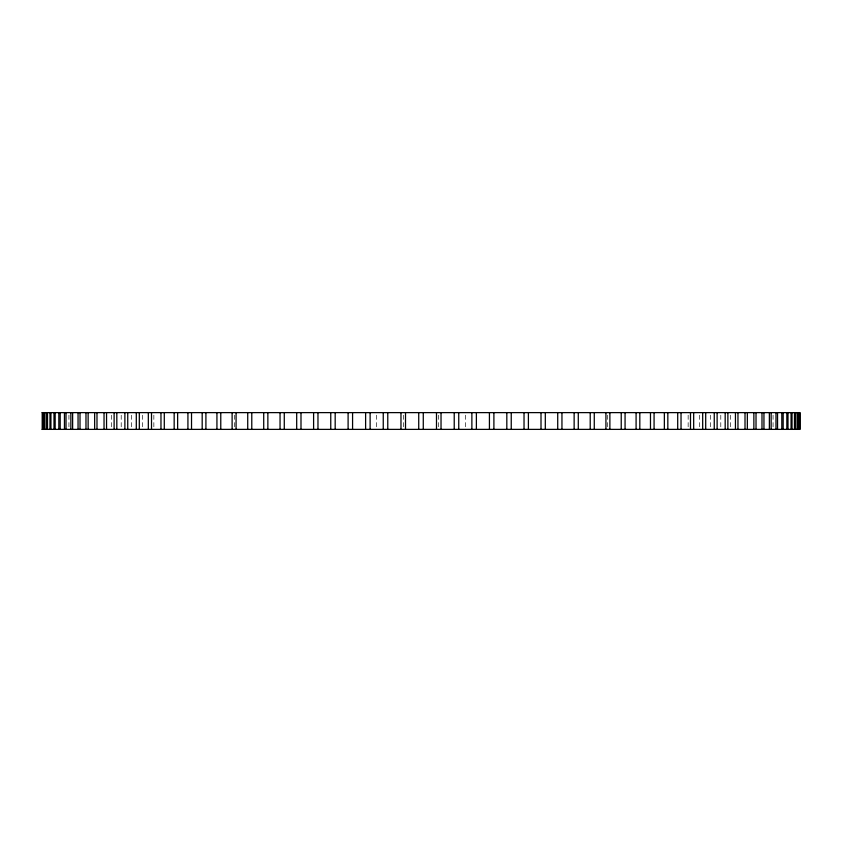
<?xml version="1.0" encoding="UTF-8"?>
<svg xmlns="http://www.w3.org/2000/svg" width="842" height="842" viewBox="0 0 842 842"><rect width="100%" height="100%" fill="white"/><g stroke="black" fill="none" stroke-linecap="round" stroke-linejoin="round"><path stroke-width="0.63" stroke-dasharray="4.21 3.16" d="M773.061 415.201L773.061 426.799M730.393 415.201L730.393 426.799M720.794 415.201L720.794 426.799M710.543 415.201L710.543 426.799M699.649 415.201L699.649 426.799M688.146 415.201L688.146 426.799M607.64 415.201L607.64 426.799M465.679 415.201L465.679 426.799M438.598 415.201L438.598 426.799M403.402 415.201L403.402 426.799M376.321 415.201L376.321 426.799M234.36 415.201L234.36 426.799M153.854 415.201L153.854 426.799M142.351 415.201L142.351 426.799M131.457 415.201L131.457 426.799M121.206 415.201L121.206 426.799M111.607 415.201L111.607 426.799M68.939 415.201L68.939 426.799"/><path stroke-width="1.26" d="M42.1 412.622L799.9 412.622L799.9 429.378L42.1 429.378M799.795 412.622L799.795 429.378M799.174 412.622L799.174 429.378M798.858 412.622L798.858 429.378M797.616 412.622L797.616 429.378M797.079 412.622L797.079 429.378M795.227 412.622L795.227 429.378M794.49 412.622L794.49 429.378M792.027 412.622L792.027 429.378M791.07 412.622L791.07 429.378M787.996 412.622L787.996 429.378M786.838 412.622L786.838 429.378M783.165 412.622L783.165 429.378M781.808 412.622L781.808 429.378M777.545 412.622L777.545 429.378M775.977 412.622L775.977 429.378M771.135 412.622L771.135 429.378M769.367 412.622L769.367 429.378M763.947 412.622L763.947 429.378M761.989 412.622L761.989 429.378M756.021 412.622L756.021 429.378M753.864 412.622L753.864 429.378M747.349 412.622L747.349 429.378M745.012 412.622L745.012 429.378M737.96 412.622L737.96 429.378M735.445 412.622L735.445 429.378M727.877 412.622L727.877 429.378M725.183 412.622L725.183 429.378M717.121 412.622L717.121 429.378M714.258 412.622L714.258 429.378M705.701 412.622L705.701 429.378M702.681 412.622L702.681 429.378M693.671 412.622L693.671 429.378M690.493 412.622L690.493 429.378M681.031 412.622L681.031 429.378M677.705 412.622L677.705 429.378M667.832 412.622L667.832 429.378M664.359 412.622L664.359 429.378M654.076 412.622L654.076 429.378M650.477 412.622L650.477 429.378M639.815 412.622L639.815 429.378M636.089 412.622L636.089 429.378M625.069 412.622L625.069 429.378M621.228 412.622L621.228 429.378M609.882 412.622L609.882 429.378M605.924 412.622L605.924 429.378M594.273 412.622L594.273 429.378M590.221 412.622L590.221 429.378M578.286 412.622L578.286 429.378M574.139 412.622L574.139 429.378M561.951 412.622L561.951 429.378M557.72 412.622L557.72 429.378M545.311 412.622L545.311 429.378M541.006 412.622L541.006 429.378M528.397 412.622L528.397 429.378M524.029 412.622L524.029 429.378M511.241 412.622L511.241 429.378M506.821 412.622L506.821 429.378M493.896 412.622L493.896 429.378M489.423 412.622L489.423 429.378M476.383 412.622L476.383 429.378M471.878 412.622L471.878 429.378M458.753 412.622L458.753 429.378M454.227 412.622L454.227 429.378M441.029 412.622L441.029 429.378M436.493 412.622L436.493 429.378M423.273 412.622L423.273 429.378M418.727 412.622L418.727 429.378M405.507 412.622L405.507 429.378M400.971 412.622L400.971 429.378M387.773 412.622L387.773 429.378M383.247 412.622L383.247 429.378M370.122 412.622L370.122 429.378M365.617 412.622L365.617 429.378M352.577 412.622L352.577 429.378M348.104 412.622L348.104 429.378M335.179 412.622L335.179 429.378M330.759 412.622L330.759 429.378M317.971 412.622L317.971 429.378M313.603 412.622L313.603 429.378M300.994 412.622L300.994 429.378M296.689 412.622L296.689 429.378M284.28 412.622L284.28 429.378M280.049 412.622L280.049 429.378M267.861 412.622L267.861 429.378M263.714 412.622L263.714 429.378M251.779 412.622L251.779 429.378M247.727 412.622L247.727 429.378M236.076 412.622L236.076 429.378M232.118 412.622L232.118 429.378M220.772 412.622L220.772 429.378M216.931 412.622L216.931 429.378M205.911 412.622L205.911 429.378M202.185 412.622L202.185 429.378M191.523 412.622L191.523 429.378M187.924 412.622L187.924 429.378M177.641 412.622L177.641 429.378M174.168 412.622L174.168 429.378M164.295 412.622L164.295 429.378M160.969 412.622L160.969 429.378M151.507 412.622L151.507 429.378M148.329 412.622L148.329 429.378M139.319 412.622L139.319 429.378M136.299 412.622L136.299 429.378M127.742 412.622L127.742 429.378M124.879 412.622L124.879 429.378M116.817 412.622L116.817 429.378M114.123 412.622L114.123 429.378M106.555 412.622L106.555 429.378M104.04 412.622L104.04 429.378M96.988 412.622L96.988 429.378M94.651 412.622L94.651 429.378M88.136 412.622L88.136 429.378M85.979 412.622L85.979 429.378M80.011 412.622L80.011 429.378M78.053 412.622L78.053 429.378M72.633 412.622L72.633 429.378M70.865 412.622L70.865 429.378M66.023 412.622L66.023 429.378M64.455 412.622L64.455 429.378M60.192 412.622L60.192 429.378M58.835 412.622L58.835 429.378M55.162 412.622L55.162 429.378M54.004 412.622L54.004 429.378M50.93 412.622L50.93 429.378M49.973 412.622L49.973 429.378M47.51 412.622L47.51 429.378M46.773 412.622L46.773 429.378M44.921 412.622L44.921 429.378M44.384 412.622L44.384 429.378M43.142 412.622L43.142 429.378M42.826 412.622L42.826 429.378M42.205 412.622L42.205 429.378"/></g></svg>
